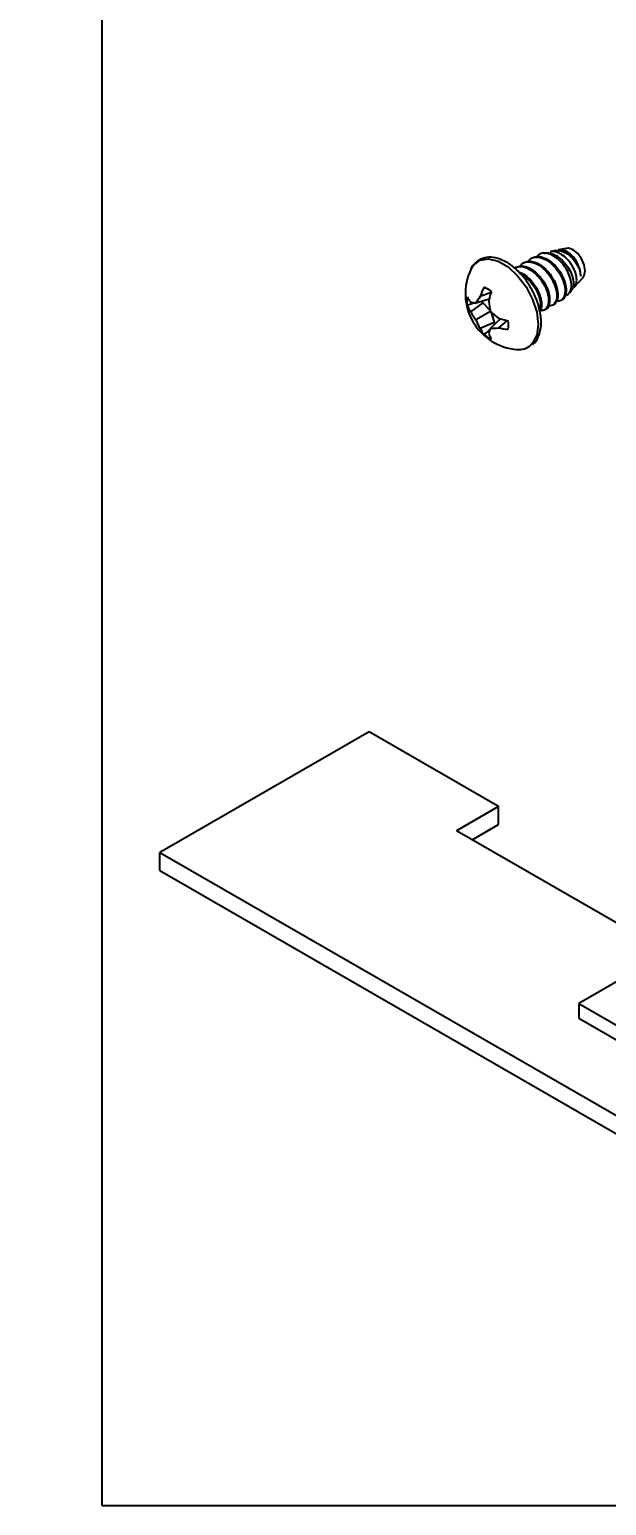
# Model space of a CAD drawing. Extents: x -0.19 to 6.76, y -6.16 to 0.
# Drawn here: x -0.194 to 1.356, y -6.162 to -2.193 of the extents above; entities that cross this region are included whole.
import ezdxf
from ezdxf import colors
from ezdxf.entities.mleader import LeaderData, LeaderLine
from ezdxf.math import Vec2, Vec3

# ---------------------------------------------------------------- set-up
doc = ezdxf.new("R2010")
doc.units = 0
doc.header["$LTSCALE"] = 0.5
doc.header["$MEASUREMENT"] = 0
for name, color, linetype in [('Brackets', 181, 'CONTINUOUS'), ('FAB DWG', 221, 'CONTINUOUS'), ('Hardware', 242, 'CONTINUOUS')]:
    doc.layers.add(name, color=color, linetype=linetype)
doc.layers.add('Text-Unprinted', color=131, linetype='CONTINUOUS', plot=False)
doc.styles.add('LSAD_Standard', font='arial.ttf')

msp = doc.modelspace()

# ---------------------------------------------------------------- linework, layer by layer
at = {"layer": 'Brackets', "linetype": 'Continuous', "lineweight": 25, "transparency": 16777216}
for p, q in [((0.7184, -4.0816), (0.1563, -4.406)), ((1.0663, -4.2823), (0.7184, -4.0816)), ((1.0663, -4.3312), (1.0663, -4.2823)), ((1.5102, -4.6691), (0.9532, -4.3476)), ((0.9955, -4.372), (1.0663, -4.3312)), ((0.1563, -4.4548), (0.1563, -4.406)), ((0.1563, -4.406), (3.1148, -6.1135)), ((0.1563, -4.4548), (3.1148, -6.1623)), ((1.4921, -4.6913), (1.282, -4.8126)), ((1.282, -4.8126), (2.3426, -5.4247)), ((1.282, -4.8126), (1.282, -4.8516)), ((1.282, -4.8516), (2.3426, -5.4638))]:
    msp.add_line(p, q, dxfattribs=at)
at = {"layer": 'Brackets', "ltscale": 0.5, "transparency": 16777216}
msp.add_line((1.0663, -4.2823), (0.9532, -4.3476), dxfattribs=at)
at = {"layer": 'Hardware', "transparency": 16777216}
for p, q in [((1.1562, -2.8071), (1.1534, -2.8087)), ((1.1892, -2.7938), (1.1833, -2.795)), ((1.2191, -2.7875), (1.2053, -2.7904)), ((1.2483, -2.7814), (1.2273, -2.7858)), ((1.112, -2.8326), (1.1092, -2.8342)), ((1.1341, -2.8198), (1.1313, -2.8214)), ((1.2558, -2.9018), (1.2622, -2.8946)), ((1.2708, -2.885), (1.2935, -2.8597)), ((1.0014, -2.9279), (0.982, -2.9349)), ((1.0243, -2.9278), (0.9914, -2.952)), ((1.0415, -2.9178), (1.0054, -2.9287)), ((1.0463, -2.9), (1.0172, -2.9107)), ((1.0188, -2.9247), (1.0243, -2.9278)), ((1.0243, -2.9278), (1.0438, -2.9484)), ((1.2114, -2.9346), (1.2141, -2.933)), ((1.0444, -2.9513), (1.0054, -2.9738)), ((1.0719, -2.9705), (1.0444, -2.9963)), ((1.0466, -2.9532), (1.0547, -2.9804)), ((1.0898, -2.9753), (1.0659, -2.9951)), ((1.1893, -2.9473), (1.192, -2.9457)), ((1.0547, -2.9804), (1.0172, -2.9968)), ((1.0547, -2.9804), (1.0547, -2.9867))]:
    msp.add_line(p, q, dxfattribs=at)
at = {"layer": 'Hardware', "transparency": 16777216, "flags": 128}
for points in [[(0.9915, -2.8384), (0.9989, -2.8267), (1.0165, -2.8134), (1.0392, -2.8096), (1.065, -2.8158), (1.0919, -2.8313), (1.1177, -2.855), (1.1404, -2.8849), (1.158, -2.9185), (1.1692, -2.9532), (1.173, -2.9862), (1.1692, -3.0148), (1.158, -3.0366), (1.153, -3.0419)], [(1.2992, -2.8418), (1.2967, -2.826), (1.2897, -2.8097), (1.2791, -2.7955), (1.2667, -2.7854), (1.2542, -2.7811), (1.2483, -2.7814)], [(1.2935, -2.8597), (1.2967, -2.8547), (1.2992, -2.8418)]]:
    msp.add_lwpolyline(points, dxfattribs=at)
at = {"layer": 'Hardware', "transparency": 16777216}
for centre, radius, start, end in [((1.2072, -2.857), 0.0799, 0.7404, 55.3724), ((1.1281, -2.903), 0.151, 154.7008, 265.2938), ((1.2002, -2.9705), 0.1925, 153.8836, 161.8938), ((1.0004, -2.9554), 0.0746, 51.1806, 68.8248), ((1.33, -2.9867), 0.2967, 162.4504, 167.78), ((1.0557, -2.9235), 0.0746, 171.1794, 188.8206), ((1.0392, -2.8825), 0.0644, 207.294, 222.063), ((1.0511, -2.908), 0.0742, 201.2615, 216.3895), ((1.0191, -2.8333), 0.0964, 253.2757, 261.8218), ((1.15, -3.0107), 0.1662, 143.0124, 150.4521), ((1.2629, -2.9027), 0.2238, 185.4463, 192.5419), ((1.1151, -2.8877), 0.1394, 207.4879, 218.1386), ((1.1348, -2.9219), 0.1395, 201.8619, 212.512), ((1.1957, -2.7864), 0.2238, 227.4587, 234.5541), ((1.1565, -2.6862), 0.2967, 252.2217, 257.5505), ((1.0188, -2.9873), 0.0746, 351.1794, 8.8206), ((1.0853, -2.9671), 0.0743, 203.6114, 218.7372), ((1.0741, -2.9554), 0.0746, 231.1806, 248.8248), ((1.1339, -3.0321), 0.0964, 158.1864, 166.735), ((1.1014, -2.9902), 0.0645, 197.9392, 212.7056), ((1.0457, -2.8301), 0.1662, 269.5543, 276.9926), ((1.1056, -2.8068), 0.1925, 258.1085, 266.1181), ((1.1208, -3.0042), 0.0495, 264.1321, 310.5569)]:
    msp.add_arc(centre, radius, start, end, dxfattribs=at)
for points, knots in [([(1.1563, -2.8942), (1.1523, -2.8868), (1.1426, -2.8691), (1.1222, -2.8451), (1.0976, -2.8237), (1.0714, -2.8096), (1.0463, -2.804), (1.023, -2.807), (1.0046, -2.8188), (0.994, -2.8303), (0.9917, -2.8383), (0.9916, -2.8385)], [0, 0, 0, 0, 0.094691, 0.226956, 0.359756, 0.493581, 0.628437, 0.747326, 0.873689, 0.99674, 1, 1, 1, 1]), ([(1.1233, -2.8301), (1.1257, -2.8269), (1.1318, -2.8188), (1.1482, -2.8161), (1.1686, -2.8217), (1.1891, -2.8365), (1.2068, -2.8575), (1.2189, -2.8818), (1.2242, -2.9054), (1.2217, -2.9242), (1.2131, -2.936), (1.2039, -2.9362), (1.1997, -2.9364)], [0, 0, 0, 0, 0.069685, 0.177153, 0.281858, 0.386563, 0.494032, 0.597227, 0.703759, 0.81029, 0.913486, 1, 1, 1, 1]), ([(1.1341, -2.8199), (1.1396, -2.8179), (1.1507, -2.8139), (1.1714, -2.8203), (1.1919, -2.8348), (1.2096, -2.8559), (1.2217, -2.8802), (1.2271, -2.9039), (1.2242, -2.922), (1.2189, -2.9322), (1.2141, -2.9329), (1.2141, -2.9329)], [0, 0, 0, 0, 0.125903, 0.24999, 0.374077, 0.50144, 0.623738, 0.74999, 0.876242, 0.998541, 1, 1, 1, 1]), ([(1.1454, -2.8173), (1.1478, -2.8142), (1.1539, -2.8061), (1.1703, -2.8033), (1.1907, -2.809), (1.2112, -2.8237), (1.2289, -2.8447), (1.241, -2.869), (1.2463, -2.8926), (1.2438, -2.9114), (1.2351, -2.9232), (1.226, -2.9235), (1.2218, -2.9236)], [0, 0, 0, 0, 0.069685, 0.177153, 0.281858, 0.386563, 0.494032, 0.597227, 0.703759, 0.81029, 0.913486, 1, 1, 1, 1]), ([(1.1562, -2.8071), (1.1617, -2.8051), (1.1728, -2.8011), (1.1935, -2.8076), (1.214, -2.8221), (1.2317, -2.8431), (1.2438, -2.8674), (1.2492, -2.8912), (1.2463, -2.9093), (1.241, -2.9194), (1.2362, -2.9202), (1.2362, -2.9202)], [0, 0, 0, 0, 0.125903, 0.24999, 0.374077, 0.50144, 0.623738, 0.74999, 0.876242, 0.998541, 1, 1, 1, 1]), ([(1.2456, -2.9071), (1.2463, -2.9071), (1.251, -2.9073), (1.2572, -2.9013), (1.2625, -2.8895), (1.2625, -2.8727), (1.2574, -2.8535), (1.2475, -2.8339), (1.2337, -2.8164), (1.2174, -2.8028), (1.2004, -2.7948), (1.1846, -2.7938), (1.1735, -2.7973), (1.1697, -2.8029), (1.1688, -2.8043)], [0, 0, 0, 0, 0.013765, 0.106757, 0.199636, 0.294102, 0.388818, 0.483449, 0.579428, 0.675867, 0.772246, 0.869739, 0.967899, 1, 1, 1, 1]), ([(1.1893, -2.7945), (1.1929, -2.7938), (1.2014, -2.7923), (1.2172, -2.7978), (1.2339, -2.8091), (1.2488, -2.8251), (1.2602, -2.8436), (1.2669, -2.8626), (1.2685, -2.8791), (1.2664, -2.8902), (1.2626, -2.8932), (1.2616, -2.8941)], [0, 0, 0, 0, 0.092761, 0.219048, 0.345275, 0.468342, 0.591548, 0.714701, 0.834913, 0.955038, 1, 1, 1, 1]), ([(1.2705, -2.8848), (1.2709, -2.8846), (1.274, -2.8826), (1.2765, -2.8737), (1.2767, -2.8595), (1.2719, -2.8423), (1.2631, -2.8249), (1.2506, -2.8094), (1.2359, -2.7972), (1.221, -2.7906), (1.2102, -2.7885), (1.2058, -2.7905), (1.2054, -2.7907)], [0, 0, 0, 0, 0.014877, 0.132647, 0.252686, 0.373089, 0.493359, 0.615552, 0.73841, 0.861176, 0.985524, 1, 1, 1, 1]), ([(1.2192, -2.7883), (1.2215, -2.7877), (1.2278, -2.786), (1.2404, -2.7896), (1.2549, -2.7982), (1.2683, -2.8111), (1.2787, -2.8264), (1.2855, -2.8424), (1.2865, -2.8516), (1.2871, -2.856)], [0, 0, 0, 0, 0.0841855, 0.2412183, 0.3982, 0.5514582, 0.7040097, 0.856533, 1, 1, 1, 1]), ([(1.2526, -2.7913), (1.248, -2.7891), (1.2391, -2.7847), (1.2312, -2.7855), (1.2273, -2.7859)], [0, 0, 0, 0, 0.510998, 1, 1, 1, 1]), ([(1.2282, -2.7875), (1.2303, -2.7868), (1.2367, -2.7847), (1.2458, -2.7877), (1.2518, -2.7909), (1.2526, -2.7913)], [0, 0, 0, 0, 0.297807, 0.902635, 1, 1, 1, 1]), ([(1.1092, -2.8343), (1.1148, -2.8322), (1.1258, -2.8282), (1.1466, -2.8347), (1.167, -2.8492), (1.1847, -2.8702), (1.1968, -2.8946), (1.2021, -2.9181), (1.1996, -2.9369), (1.191, -2.9487), (1.1818, -2.949), (1.1776, -2.9491)], [0, 0, 0, 0, 0.114346, 0.227043, 0.33974, 0.455412, 0.566484, 0.681147, 0.79581, 0.906882, 1, 1, 1, 1]), ([(1.112, -2.8327), (1.1175, -2.8306), (1.1286, -2.8266), (1.1493, -2.8331), (1.1698, -2.8476), (1.1875, -2.8687), (1.1996, -2.8929), (1.205, -2.9167), (1.2021, -2.9348), (1.1968, -2.9449), (1.192, -2.9457), (1.192, -2.9457)], [0, 0, 0, 0, 0.125903, 0.24999, 0.374077, 0.50144, 0.623738, 0.74999, 0.876242, 0.998541, 1, 1, 1, 1]), ([(1.1213, -2.8455), (1.1233, -2.846), (1.1318, -2.848), (1.1477, -2.8608), (1.1653, -2.8812), (1.1776, -2.9059), (1.1824, -2.9288), (1.1819, -2.9442), (1.1781, -2.9485), (1.1776, -2.9491)], [0, 0, 0, 0, 0.05347, 0.235075, 0.421475, 0.600462, 0.785236, 0.970009, 1, 1, 1, 1]), ([(1.1241, -2.8487), (1.1242, -2.8487), (1.1309, -2.8506), (1.145, -2.8627), (1.1626, -2.8828), (1.1746, -2.9073), (1.1803, -2.9309), (1.1777, -2.9425), (1.1764, -2.9482)], [0, 0, 0, 0, 0.003073, 0.201898, 0.405972, 0.601931, 0.804225, 1, 1, 1, 1]), ([(1.1583, -3.0395), (1.159, -3.0391), (1.1659, -3.0348), (1.1739, -3.0197), (1.181, -2.9959), (1.1812, -2.9667), (1.1746, -2.935), (1.1658, -2.9099), (1.158, -2.897), (1.1563, -2.8942)], [0, 0, 0, 0, 0.02095, 0.197802, 0.377917, 0.565327, 0.755895, 0.946213, 1, 1, 1, 1]), ([(1.0432, -3.0003), (1.0423, -3.001), (1.0371, -3.0054), (1.0318, -3.0098), (1.0274, -3.0136)], [0, 0, 0, 0, 0.160972, 1, 1, 1, 1])]:
    msp.add_open_spline(points, degree=3, knots=knots, dxfattribs=at)
at = {"layer": 'Text-Unprinted', "ltscale": 0.5, "transparency": 16777216}
msp.add_lwpolyline([(0, -6.1623), (5.9968, -6.1623), (5.9968, 0), (0, 0)], close=True, dxfattribs=at)

# ---------------------------------------------------------------- leaders
at = {"layer": 'FAB DWG', "ltscale": 0.5, "transparency": 16777216}
ml = msp.add_multileader_mtext('Standard', dxfattribs=at)
ml.set_content('\\A1;CV00267 (x1)\\PHW63214 (x2)', color=256, style='LSAD_Standard')
ml.set_leader_properties()
ml.build(insert=Vec2(0, 0))
ml.multileader.update_dxf_attribs({"text_left_attachment_type": 2, "dogleg_length": 0.36, "arrow_head_size": 0.1875})
ctx = ml.context
ctx.base_point, ctx.char_height, ctx.arrow_head_size, ctx.landing_gap_size, ctx.plane_origin = Vec3(-0.038, -0.9461), 0.1875, 0.1875, 0.09, Vec3(0.4969, 13.5276)
ctx.left_attachment, ctx.text_align_type = 2, 2
notes = []
notes.append((ctx, [(1, (1, 1, 0), (2.0774, -0.7867), (-1, 0), 0.2772, [(0, [(1.7439, -2.5587)], 0, [])])]))
ctx.mtext.insert, ctx.mtext.width, ctx.mtext.defined_height, ctx.mtext.alignment, ctx.mtext.flow_direction = Vec3(1.7102, -0.6654), 1.904564, 0.4885, 3, 5
for ctx, leaders in notes:
    for number, flags, end, landing, length, lines in leaders:
        leader = LeaderData()
        leader.index, (leader.has_last_leader_line, leader.has_dogleg_vector, leader.attachment_direction) = number, flags
        leader.last_leader_point, leader.dogleg_vector, leader.dogleg_length = Vec3(end), Vec3(landing), length
        for number, points, colour, breaks in lines:
            line = LeaderLine()
            line.index, line.vertices, line.color, line.breaks = number, Vec3.list(points), colors.encode_raw_color(colour), breaks
            leader.lines.append(line)
        ctx.leaders.append(leader)

doc.saveas('drawing.dxf')
